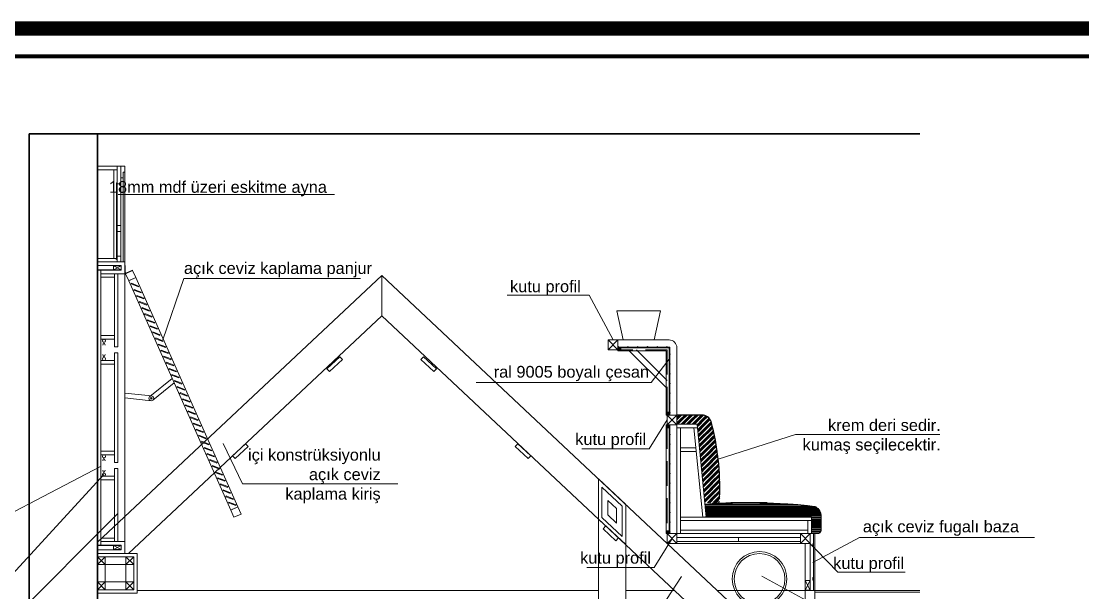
# Model space of a CAD drawing. Header units: millimetres. Extents: x 54215 to 67697, y 23496 to 56611.
# Drawn here: x 56735 to 57279, y 35014 to 35307 of the extents above; entities that cross this region are included whole.
import ezdxf

# ---------------------------------------------------------------- set-up
doc = ezdxf.new("R2010")
doc.units = ezdxf.units.MM
doc.linetypes.add('DASHED', pattern=[19.05, 12.7, -6.35])
for name, color, linetype, lineweight in [('b_görünüş', 44, 'Continuous', 25), ('no3_ahsap gorunus arka ince', 53, 'Continuous', 15), ('no3_ahsap gorunus arka kalın', 43, 'Continuous', 15), ('no3_ahsap gorunus on ince', 32, 'Continuous', 13), ('no3_cam gorunus on', 142, 'Continuous', 15), ('no3_duvar kaplama', 8, 'Continuous', 0), ('no3_duvar mevcut', 4, 'Continuous', 35), ('no3_döşeme kaplama', 8, 'Continuous', 0), ('no3_döşeme kaplama trimli', 8, 'Continuous', 0), ('no3_kutu profil gorunus', 8, 'Continuous', 0), ('no3_kutuprofil kesit', 74, 'Continuous', 18), ('no3_lejand', 255, 'Continuous', 13), ('no3_mobilya aydınlatma', 50, 'Continuous', 13), ('no3_paslanmaz gorunus on', 163, 'Continuous', 15), ('no3_yazı duvar', 152, 'Continuous', 0)]:
    doc.layers.add(name, color=color, linetype=linetype, lineweight=lineweight)
doc.layers.add('no3_ahsap kesit on', color=7, linetype='Continuous', lineweight=20, true_color=0xfca103)
doc.layers.add('no3_tefriş ön ince', color=7, linetype='Continuous', lineweight=18, true_color=0x8c1aff)
doc.styles.get("Standard").update_dxf_attribs({"font": 'arial.ttf'})

# ---------------------------------------------------------------- blocks, each defined once
blk = doc.blocks.new('sedirriririrust')
at = {"layer": 'no3_döşeme kaplama'}
h = blk.add_hatch(dxfattribs=at)
h.set_pattern_fill('GOST_GROUND', color=256, scale=0.1, angle=-45)
h.set_pattern_definition([(360, (52981.254, 27165.487), (1, -1), [2]), (360, (52981.4662, 27165.2749), (1, -1), [2]), (360, (52981.6783, 27165.0627), (1, -1), [2])])
edge = h.paths.add_edge_path()
edge.add_arc((56118.56, 28443.87), 2, 270, 360)
edge.add_line((56120.56, 28443.87), (56120.56, 28451.33))
edge.add_arc((56115.57, 28451.06), 5, 3.0283, 72.8571)
edge.add_arc((56083.49, 28186.31), 271.61, 82.9031, 94.7162)
edge.add_line((56061.16, 28457), (56061.64, 28450.37))
edge.add_line((56061.64, 28450.37), (56069.16, 28450.37))
edge.add_line((56069.16, 28450.37), (56115.56, 28450.37))
edge.add_line((56115.56, 28450.37), (56115.56, 28441.87))
edge.add_line((56115.56, 28441.87), (56118.56, 28441.87))
at = {"layer": 'no3_döşeme kaplama trimli'}
h = blk.add_hatch(dxfattribs=at)
h.set_pattern_fill('GOST_GROUND', color=256, scale=0.2)
h.set_pattern_definition([(45, (57360.81, 25369.8222), (2.8284271, -2e-16), [4]), (45, (57361.41, 25369.8222), (2.8284271, -2e-16), [4]), (45, (57362.01, 25369.8222), (2.8284271, -2e-16), [4])])
edge = h.paths.add_edge_path()
edge.add_arc((56059.43, 28497.68), 5, 20.1712, 90)
edge.add_line((56059.43, 28502.68), (56046.59, 28502.68))
edge.add_line((56046.59, 28502.68), (56046.59, 28497.98))
edge.add_line((56046.59, 28497.98), (56056.9, 28497.98))
edge.add_line((56056.9, 28497.98), (56061.11, 28457.68))
edge.add_line((56061.11, 28457.68), (56068.43, 28457.68))
edge.add_arc((55933.22, 28464.81), 135.4, 356.9822, 374.8039)
at = {"layer": 'b_görünüş'}
blk.add_line((56059.43, 28502.68), (56046.59, 28502.68), dxfattribs=at)
for centre, radius, start, end in [((56059.43, 28497.68), 5, 20.1712, 90), ((55938.62, 28465.8), 129.93, 357.5869, 14.9911), ((56065, 28460.7), 3.45, 283.571, 353.8442)]:
    blk.add_arc(centre, radius, start, end, dxfattribs=at)
at = {"layer": 'no3_ahsap gorunus on ince'}
for p, q in [((56120.56, 28443.87), (56120.56, 28451.33)), ((56046.59, 28441.87), (56118.56, 28441.87))]:
    blk.add_line(p, q, dxfattribs=at)
for centre, radius, start, end in [((56082.83, 28154.6), 303.18, 83.5198, 94.0994), ((56115.57, 28451.06), 5, 3.0283, 72.8571), ((56118.56, 28443.87), 2, 270, 0)]:
    blk.add_arc(centre, radius, start, end, dxfattribs=at)
at = {"layer": 'no3_ahsap kesit on'}
for p, q in [((56046.59, 28497.98), (56046.59, 28502.68)), ((56056.9, 28497.98), (56046.59, 28497.98)), ((56046.59, 28497.98), (56046.59, 28441.87)), ((56057.03, 28496.18), (56046.59, 28496.18)), ((56048.39, 28496.18), (56048.39, 28441.87)), ((56059.83, 28450.37), (56055.23, 28496.18)), ((56061.64, 28450.37), (56056.9, 28497.98)), ((56056.27, 28485.78), (56048.39, 28485.78)), ((56056.45, 28483.98), (56048.39, 28483.98)), ((56115.56, 28450.37), (56048.39, 28450.37)), ((56061.16, 28450.56), (56060.96, 28450.56)), ((56115.56, 28441.87), (56115.56, 28450.37)), ((56115.56, 28448.57), (56048.39, 28448.57)), ((56113.76, 28441.87), (56113.76, 28448.57)), ((56113.76, 28443.67), (56048.39, 28443.67))]:
    blk.add_line(p, q, dxfattribs=at)
at = {"layer": 'no3_duvar kaplama', "linetype": 'DASHED'}
blk.add_line((56120.56, 28443.87), (56120.56, 28451.33), dxfattribs=at)
for centre, radius, start, end in [((56082.83, 28154.6), 303.18, 83.5198, 94.0994), ((56115.57, 28451.06), 5, 3.0283, 72.8571), ((56118.56, 28443.87), 2, 270, 0)]:
    blk.add_arc(centre, radius, start, end, dxfattribs=at)
at = {"layer": 'no3_kutuprofil kesit'}
blk.add_line((56068.56, 28450.56), (56068.76, 28450.56), dxfattribs=at)
blk = doc.blocks.new('konstrüksiyonlu sedir')
at = {"layer": 'no3_ahsap gorunus on ince'}
for p, q in [((56109.95, 28436.85), (56109.6, 28436.5)), ((56109.6, 28436.5), (56109.6, 28435.5)), ((56109.6, 28435.5), (56109.95, 28435.15)), ((56109.6, 28419.12), (56109.95, 28419.47)), ((56109.6, 28418.12), (56109.6, 28419.12)), ((56109.95, 28417.77), (56109.6, 28418.12))]:
    blk.add_line(p, q, dxfattribs=at)
for points in [[(56109.95, 28417.77), (56109.95, 28412.77), (56108.15, 28412.77), (56108.15, 28441.85), (56109.95, 28441.85), (56109.95, 28436.85)], [(56109.95, 28435.15), (56109.95, 28419.47)]]:
    blk.add_lwpolyline(points, dxfattribs=at)
at = {"layer": 'no3_duvar kaplama'}
for p, q in [((56109.95, 28436.85), (56109.95, 28435.15)), ((56109.95, 28419.47), (56109.95, 28417.77))]:
    blk.add_line(p, q, dxfattribs=at)
at = {"layer": 'no3_kutu profil gorunus'}
for p, q in [((56009.61, 28537.46), (56036.15, 28537.46)), ((56009.61, 28537.16), (56035.85, 28537.16)), ((56035.85, 28504.18), (56035.85, 28537.16)), ((56036.15, 28502.68), (56036.15, 28537.46)), ((56011.11, 28535.66), (56034.35, 28535.66)), ((56034.85, 28516.2), (56014.89, 28536.16)), ((56034.85, 28520.44), (56019.14, 28536.16)), ((56034.35, 28535.66), (56034.35, 28504.18)), ((56034.35, 28496.18), (56034.35, 28443.35)), ((56035.85, 28496.18), (56035.85, 28443.35)), ((56036.15, 28497.68), (56036.15, 28441.85)), ((56039.85, 28439.85), (56103.15, 28439.85)), ((56071.5, 28439.85), (56071.5, 28437.85)), ((56039.85, 28437.85), (56103.15, 28437.85)), ((56105.65, 28370.47), (56110.65, 28365.78))]:
    blk.add_line(p, q, dxfattribs=at)
blk.add_lwpolyline([(56004.61, 28541.16), (56035.85, 28541.16, -0.414214), (56039.85, 28537.16), (56039.85, 28441.85), (56110.65, 28441.85), (56110.65, 28441.85), (56110.65, 28365.78)], format="xyb", dxfattribs=at)
at = {"layer": 'no3_kutu profil gorunus', "linetype": 'DASHED'}
blk.add_lwpolyline([(56004.61, 28536.16), (56034.85, 28536.16), (56034.85, 28436.85), (56039.85, 28436.85)], dxfattribs=at)
at = {"layer": 'no3_kutu profil gorunus'}
blk.add_lwpolyline([(56039.85, 28436.85), (56103.15, 28436.85), (56105.65, 28436.85), (56105.65, 28370.47)], dxfattribs=at)
at = {"layer": 'no3_kutuprofil kesit'}
for p, q in [((56004.61, 28536.16), (56004.61, 28541.16)), ((56009.61, 28536.16), (56004.61, 28541.16)), ((56004.61, 28536.16), (56009.61, 28541.16)), ((56009.61, 28535.66), (56011.11, 28537.16)), ((56011.11, 28535.66), (56009.61, 28537.16)), ((56034.35, 28502.68), (56035.85, 28504.18)), ((56035.85, 28502.68), (56034.35, 28504.18)), ((56039.85, 28497.68), (56034.85, 28502.68)), ((56034.85, 28497.68), (56039.85, 28502.68)), ((56034.35, 28497.68), (56035.85, 28496.18)), ((56035.85, 28497.68), (56034.35, 28496.18)), ((56034.35, 28443.35), (56035.85, 28441.85)), ((56035.85, 28443.35), (56034.35, 28441.85)), ((56034.85, 28436.85), (56034.85, 28441.85)), ((56039.85, 28436.85), (56034.85, 28441.85)), ((56034.85, 28436.85), (56039.85, 28441.85)), ((56108.15, 28436.85), (56103.15, 28441.85)), ((56103.15, 28436.85), (56108.15, 28441.85)), ((56108.15, 28412.78), (56105.65, 28417.78)), ((56105.65, 28412.78), (56108.15, 28417.78))]:
    blk.add_line(p, q, dxfattribs=at)
for points in [[(56004.61, 28541.16), (56009.61, 28541.16), (56009.61, 28536.16), (56004.61, 28536.16)], [(56009.61, 28535.66), (56011.11, 28535.66), (56011.11, 28537.16), (56009.61, 28537.16)], [(56034.35, 28502.68), (56035.85, 28502.68), (56035.85, 28504.18), (56034.35, 28504.18)], [(56034.85, 28502.68), (56039.85, 28502.68), (56039.85, 28497.68), (56034.85, 28497.68)], [(56034.35, 28497.68), (56035.85, 28497.68), (56035.85, 28496.18), (56034.35, 28496.18)], [(56034.35, 28443.35), (56035.85, 28443.35), (56035.85, 28441.85), (56034.35, 28441.85)], [(56034.85, 28441.85), (56039.85, 28441.85), (56039.85, 28436.85), (56034.85, 28436.85)], [(56103.15, 28441.85), (56108.15, 28441.85), (56108.15, 28436.85), (56103.15, 28436.85)], [(56105.65, 28417.78), (56108.15, 28417.78), (56108.15, 28412.78), (56105.65, 28412.78)]]:
    blk.add_lwpolyline(points, close=True, dxfattribs=at)
for centre in [(56009.76, 28537.61), (56014.76, 28537.61), (56019.76, 28537.61), (56024.76, 28537.61), (56029.76, 28537.61), (56034.76, 28537.61), (56036.3, 28533.85), (56036.3, 28528.85), (56036.3, 28523.85), (56036.3, 28518.85), (56036.3, 28513.85), (56036.3, 28508.85), (56036.3, 28503.85), (56036.3, 28492.68), (56036.3, 28487.68), (56036.3, 28482.68), (56036.3, 28477.68), (56036.3, 28472.68), (56036.3, 28467.68), (56036.3, 28462.68), (56036.3, 28457.68), (56036.3, 28452.68), (56036.3, 28447.68), (56036.3, 28442.68)]:
    blk.add_circle(centre, 0.15, dxfattribs=at)
at = {"layer": 'no3_paslanmaz gorunus on'}
for radius in [14, 13]:
    blk.add_circle((56082.21, 28418.63), radius, dxfattribs=at)
at = {"layer": 'no3_tefriş ön ince'}
for p, q in [((56012.3, 28541.16), (56008.95, 28556.02)), ((56008.95, 28556.02), (56031.51, 28556.02)), ((56028.16, 28541.16), (56031.51, 28556.02))]:
    blk.add_line(p, q, dxfattribs=at)
blk.add_blockref('sedirriririrust', (-6.74, -0.01))
blk = doc.blocks.new('panjuruzunlamasına')
at = {"layer": 'no3_ahsap gorunus arka kalın'}
for p, q in [((55662.26, 24309.31), (55662.26, 24438.01)), ((55666.26, 24438.01), (55666.26, 24309.31))]:
    blk.add_line(p, q, dxfattribs=at)
at = {"layer": 'no3_ahsap kesit on'}
for p, q in [((55665.54, 24438.01), (55662.89, 24438.01)), ((55662.89, 24309.31), (55665.54, 24309.31))]:
    blk.add_line(p, q, dxfattribs=at)
for points in [[(55662.26, 24438.01), (55662.26, 24442.01), (55666.26, 24442.01), (55666.26, 24438.01)], [(55665.53, 24433.2), (55665.81, 24433.48), (55662.98, 24436.31), (55662.7, 24436.03)], [(55665.53, 24429.79), (55665.81, 24430.07), (55662.98, 24432.9), (55662.7, 24432.62)], [(55665.53, 24426.38), (55665.81, 24426.66), (55662.98, 24429.49), (55662.7, 24429.21)], [(55665.53, 24422.97), (55665.81, 24423.25), (55662.98, 24426.08), (55662.7, 24425.8)], [(55665.53, 24419.56), (55665.81, 24419.84), (55662.98, 24422.67), (55662.7, 24422.38)], [(55665.53, 24416.14), (55665.81, 24416.43), (55662.98, 24419.26), (55662.7, 24418.97)], [(55665.53, 24412.73), (55665.81, 24413.02), (55662.98, 24415.84), (55662.7, 24415.56)], [(55665.53, 24409.32), (55665.81, 24409.6), (55662.98, 24412.43), (55662.7, 24412.15)], [(55665.53, 24405.91), (55665.81, 24406.19), (55662.98, 24409.02), (55662.7, 24408.74)], [(55665.53, 24402.5), (55665.81, 24402.78), (55662.98, 24405.61), (55662.7, 24405.33)], [(55665.53, 24399.09), (55665.81, 24399.37), (55662.98, 24402.2), (55662.7, 24401.92)], [(55665.53, 24395.68), (55665.81, 24395.96), (55662.98, 24398.79), (55662.7, 24398.51)], [(55665.53, 24392.27), (55665.81, 24392.55), (55662.98, 24395.38), (55662.7, 24395.09)], [(55665.53, 24388.85), (55665.81, 24389.14), (55662.98, 24391.97), (55662.7, 24391.68)], [(55665.53, 24385.44), (55665.81, 24385.73), (55662.98, 24388.55), (55662.7, 24388.27)], [(55665.53, 24382.03), (55665.81, 24382.31), (55662.98, 24385.14), (55662.7, 24384.86)], [(55665.53, 24378.62), (55665.81, 24378.9), (55662.98, 24381.73), (55662.7, 24381.45)], [(55665.53, 24375.21), (55665.81, 24375.49), (55662.98, 24378.32), (55662.7, 24378.04)], [(55665.53, 24371.8), (55665.81, 24372.08), (55662.98, 24374.91), (55662.7, 24374.63)], [(55665.53, 24368.39), (55665.81, 24368.67), (55662.98, 24371.5), (55662.7, 24371.22)], [(55665.53, 24364.98), (55665.81, 24365.26), (55662.98, 24368.09), (55662.7, 24367.8)], [(55665.53, 24361.56), (55665.81, 24361.85), (55662.98, 24364.68), (55662.7, 24364.39)], [(55665.53, 24358.15), (55665.81, 24358.44), (55662.98, 24361.26), (55662.7, 24360.98)], [(55665.53, 24354.74), (55665.81, 24355.02), (55662.98, 24357.85), (55662.7, 24357.57)], [(55665.53, 24351.33), (55665.81, 24351.61), (55662.98, 24354.44), (55662.7, 24354.16)], [(55665.53, 24347.92), (55665.81, 24348.2), (55662.98, 24351.03), (55662.7, 24350.75)], [(55665.53, 24344.51), (55665.81, 24344.79), (55662.98, 24347.62), (55662.7, 24347.34)], [(55665.53, 24341.1), (55665.81, 24341.38), (55662.98, 24344.21), (55662.7, 24343.93)], [(55665.53, 24337.69), (55665.81, 24337.97), (55662.98, 24340.8), (55662.7, 24340.51)], [(55665.53, 24334.27), (55665.81, 24334.56), (55662.98, 24337.39), (55662.7, 24337.1)], [(55665.53, 24330.86), (55665.81, 24331.15), (55662.98, 24333.97), (55662.7, 24333.69)], [(55665.53, 24327.45), (55665.81, 24327.73), (55662.98, 24330.56), (55662.7, 24330.28)], [(55665.53, 24324.04), (55665.81, 24324.32), (55662.98, 24327.15), (55662.7, 24326.87)], [(55665.53, 24320.63), (55665.81, 24320.91), (55662.98, 24323.74), (55662.7, 24323.46)], [(55665.53, 24317.22), (55665.81, 24317.5), (55662.98, 24320.33), (55662.7, 24320.05)], [(55665.53, 24313.81), (55665.81, 24314.09), (55662.98, 24316.92), (55662.7, 24316.63)], [(55665.53, 24310.4), (55665.81, 24310.68), (55662.98, 24313.51), (55662.7, 24313.22)], [(55662.26, 24305.31), (55662.26, 24309.31), (55666.26, 24309.31), (55666.26, 24305.31)]]:
    blk.add_lwpolyline(points, close=True, dxfattribs=at)
at = {"layer": 'no3_kutuprofil kesit'}
blk.add_line((55662.26, 24442.01), (55666.26, 24442.01), dxfattribs=at)

msp = doc.modelspace()

# ---------------------------------------------------------------- linework, layer by layer
for p, q in [((56783.428, 35184.768), (56783.428, 35185.268)), ((56783.828, 35184.768), (56783.428, 35184.768))]:
    msp.add_line(p, q)
at = {"color": 252, "const_width": 2.031}
msp.add_lwpolyline([(58449.655, 34783.915, -0.4142136), (58440.109, 34774.37), (58079.769, 34774.37, 0.4142136), (58055.905, 34750.506), (58055.905, 34518.555, 0.4142136), (58079.769, 34494.691), (58440.109, 34494.691, -0.4142136), (58449.655, 34485.145), (58449.655, 34169.5), (55910.864, 34169.5), (55910.864, 35288.864), (58449.655, 35288.864), (58449.655, 34783.915)], format="xyb", dxfattribs=at)
at = {"layer": 'no3_ahsap gorunus arka ince'}
msp.add_line((56787.628, 35177.468), (56787.628, 35040.061), dxfattribs=at)
at = {"layer": 'no3_ahsap gorunus on ince'}
for p, q in [((56919.427, 35176.45), (56773.628, 35039.733)), ((56919.427, 35176.45), (57162.628, 34948.401)), ((56919.427, 35155.887), (56919.427, 35176.45)), ((56919.427, 35155.887), (56789.508, 35034.061)), ((56919.427, 35155.887), (57152.367, 34937.459))]:
    msp.add_line(p, q, dxfattribs=at)
at = {"layer": 'no3_ahsap kesit on'}
for p, q in [((56773.628, 35232.534), (56773.628, 35230.734)), ((56773.628, 35230.734), (56783.828, 35230.734)), ((56782.028, 35230.734), (56782.028, 35185.268)), ((56783.828, 35232.534), (56783.828, 35225.334)), ((56787.628, 35232.534), (56785.628, 35232.534)), ((56785.628, 35232.534), (56785.628, 35229.534)), ((56786.828, 35229.534), (56787.628, 35229.534)), ((56787.628, 35229.534), (56786.828, 35229.534)), ((56786.828, 35229.534), (56786.828, 35226.534)), ((56787.628, 35229.534), (56787.628, 35232.534)), ((56782.028, 35223.534), (56782.028, 35185.268)), ((56783.428, 35223.534), (56783.428, 35224.034)), ((56783.428, 35224.034), (56783.828, 35224.034)), ((56783.828, 35225.334), (56783.828, 35223.534)), ((56783.828, 35224.034), (56783.828, 35223.534)), ((56783.828, 35223.534), (56785.628, 35223.534)), ((56786.828, 35226.534), (56785.628, 35226.534)), ((56783.828, 35185.268), (56783.828, 35184.768)), ((56773.628, 35183.468), (56773.628, 35181.668)), ((56773.628, 35038.261), (56773.628, 35179.268)), ((56775.428, 35179.268), (56773.628, 35179.268)), ((56775.428, 35179.268), (56775.428, 35177.468)), ((56775.428, 35038.261), (56775.428, 35179.268)), ((56782.328, 35177.468), (56775.428, 35177.468)), ((56782.328, 35175.668), (56775.428, 35175.668)), ((56782.328, 35145.692), (56775.428, 35145.692)), ((56782.328, 35143.892), (56775.428, 35143.892)), ((56782.328, 35132.892), (56775.428, 35132.892)), ((56782.328, 35131.092), (56775.428, 35131.092)), ((56782.328, 35086.437), (56775.428, 35086.437)), ((56782.328, 35084.637), (56775.428, 35084.637)), ((56782.328, 35073.637), (56775.428, 35073.637)), ((56782.328, 35071.837), (56775.428, 35071.837)), ((56775.428, 35038.261), (56773.628, 35038.261)), ((56782.328, 35041.861), (56775.428, 35041.861)), ((56775.428, 35038.261), (56775.428, 35040.061)), ((56782.328, 35040.061), (56775.428, 35040.061)), ((56773.628, 35034.061), (56773.628, 35035.861))]:
    msp.add_line(p, q, dxfattribs=at)
for points in [[(56773.628, 35232.534), (56785.628, 35232.534), (56785.628, 35223.534), (56783.828, 35223.534)], [(56783.828, 35185.268), (56783.828, 35183.468), (56773.628, 35183.468), (56773.628, 35185.268), (56783.428, 35185.268)], [(56773.628, 35183.468), (56787.628, 35183.468), (56787.628, 35177.468), (56775.428, 35177.468)], [(56773.628, 35181.668), (56785.828, 35181.668), (56785.828, 35179.268), (56775.428, 35179.268)], [(56773.628, 35034.061), (56787.628, 35034.061), (56787.628, 35040.061), (56775.428, 35040.061)], [(56773.628, 35035.861), (56785.828, 35035.861), (56785.828, 35038.261), (56775.428, 35038.261)]]:
    msp.add_lwpolyline(points, dxfattribs=at)
for points in [[(56783.828, 35202.167), (56785.56, 35202.167), (56785.56, 35199.167), (56783.828, 35199.167)], [(56783.828, 35186.468), (56785.56, 35186.468), (56785.56, 35183.468), (56783.828, 35183.468)], [(56782.328, 35177.468), (56782.328, 35139.892), (56784.128, 35139.892), (56784.128, 35177.468)], [(56782.328, 35136.892), (56782.328, 35080.637), (56784.128, 35080.637), (56784.128, 35136.892)], [(56782.328, 35077.637), (56782.328, 35040.061), (56784.128, 35040.061), (56784.128, 35077.637)], [(57030.588, 35051.651), (57030.588, 35072.214), (57044.588, 35059.086), (57044.588, 35038.523)], [(57032.388, 35052.431), (57032.388, 35068.059), (57042.788, 35058.307), (57042.788, 35042.679)], [(56773.628, 35013.597), (56794.091, 35013.597), (56794.091, 35034.061), (56773.628, 35034.061)], [(56773.628, 35015.397), (56792.291, 35015.397), (56792.291, 35032.261), (56773.628, 35032.261)]]:
    msp.add_lwpolyline(points, close=True, dxfattribs=at)
at = {"layer": 'no3_cam gorunus on'}
for p, q in [((56783.428, 35223.534), (56783.428, 35184.768)), ((56783.828, 35223.534), (56783.828, 35183.468))]:
    msp.add_line(p, q, dxfattribs=at)
at = {"layer": 'no3_duvar kaplama'}
for p, q in [((56787.628, 35229.534), (56787.628, 35183.468)), ((56785.628, 35223.534), (56785.628, 35183.468)), ((56786.828, 35226.534), (56786.828, 35183.468)), ((56794.091, 35015.092), (57030.588, 35015.092)), ((57044.588, 35015.092), (57069.576, 35015.092)), ((57091.505, 35015.092), (57195.437, 35015.092))]:
    msp.add_line(p, q, dxfattribs=at)
msp.add_lwpolyline([(57035.388, 35053.73), (57035.388, 35061.133), (57039.788, 35057.007), (57039.788, 35049.604)], close=True, dxfattribs=at)
at = {"layer": 'no3_duvar mevcut'}
for p, q in [((57195.437, 35249.092), (56738.628, 35249.092)), ((56738.628, 35249.092), (56738.628, 34702.592)), ((56773.628, 35249.092), (56773.628, 34702.592)), ((56773.628, 35249.092), (56773.628, 34702.592))]:
    msp.add_line(p, q, dxfattribs=at)
at = {"layer": 'no3_döşeme kaplama'}
for p, q in [((57195.437, 35015.092), (57141.4, 35015.092)), ((57195.437, 35014.092), (57141.628, 35014.092))]:
    msp.add_line(p, q, dxfattribs=at)
at = {"layer": 'no3_kutu profil gorunus'}
for p, q in [((56781.828, 35179.468), (56773.628, 35179.468)), ((56811.95, 35123.791), (56800.488, 35114.544)), ((56813.002, 35121.427), (56802.058, 35112.598)), ((56801.404, 35114.814), (56787.628, 35116.27)), ((56801.142, 35112.328), (56787.628, 35113.756)), ((56801.177, 35113.933), (56801.369, 35113.208)), ((56801.274, 35113.196), (56801.272, 35113.946)), ((56781.828, 35038.061), (56773.628, 35038.061))]:
    msp.add_line(p, q, dxfattribs=at)
msp.add_lwpolyline([(56777.628, 35028.261), (56788.291, 35028.261), (56788.291, 35019.397), (56777.628, 35019.397)], close=True, dxfattribs=at)
for radius in [1.25, 1.25, 0.375, 0.375]:
    msp.add_circle((56801.273, 35113.571), radius, dxfattribs=at)
at = {"layer": 'no3_kutuprofil kesit'}
for p, q in [((56785.828, 35181.468), (56781.828, 35179.468)), ((56785.828, 35179.468), (56781.828, 35181.468)), ((56787.628, 35181.742), (56787.635, 35177.742)), ((56787.628, 35181.742), (56787.828, 35181.742)), ((56787.828, 35181.742), (56787.828, 35178.022)), ((56791.711, 35179.095), (56788.057, 35177.468)), ((56791.63, 35179.277), (56788.234, 35177.766)), ((56791.711, 35179.095), (56791.63, 35179.277)), ((57030.588, 35051.651), (57030.588, 34779.331)), ((56785.828, 35036.061), (56781.828, 35038.061)), ((56785.828, 35038.061), (56781.828, 35036.061)), ((57044.588, 35038.523), (57044.588, 34795.414)), ((56777.628, 35032.261), (56773.628, 35028.261)), ((56777.628, 35028.261), (56773.628, 35032.261)), ((56792.291, 35032.261), (56788.291, 35028.261)), ((56792.291, 35028.261), (56788.291, 35032.261)), ((56777.628, 35019.397), (56773.628, 35015.397)), ((56777.628, 35015.397), (56773.628, 35019.397)), ((56792.291, 35019.397), (56788.291, 35015.397)), ((56792.291, 35015.397), (56788.291, 35019.397))]:
    msp.add_line(p, q, dxfattribs=at)
for points in [[(56785.828, 35181.468), (56785.828, 35179.468), (56781.828, 35179.468), (56781.828, 35181.468)], [(56785.828, 35036.061), (56785.828, 35038.061), (56781.828, 35038.061), (56781.828, 35036.061)], [(56773.628, 35028.261), (56777.628, 35028.261), (56777.628, 35032.261), (56773.628, 35032.261)], [(56788.291, 35028.261), (56792.291, 35028.261), (56792.291, 35032.261), (56788.291, 35032.261)], [(56773.628, 35015.397), (56777.628, 35015.397), (56777.628, 35019.397), (56773.628, 35019.397)], [(56788.291, 35015.397), (56792.291, 35015.397), (56792.291, 35019.397), (56788.291, 35019.397)]]:
    msp.add_lwpolyline(points, close=True, dxfattribs=at)
msp.add_circle((56787.935, 35177.742), 0.3, dxfattribs=at)
at = {"layer": 'no3_lejand', "color": 1, "const_width": 7.466}
msp.add_lwpolyline([(58463.973, 34155.182), (55896.546, 34155.182), (55896.546, 35303.182), (58463.973, 35303.182), (58463.973, 34783.915, -0.4142136), (58440.109, 34760.051), (58079.769, 34760.051, 0.4142136), (58070.223, 34750.506), (58070.223, 34518.555, 0.4142136), (58079.769, 34509.009), (58440.109, 34509.009, -0.4142136), (58463.973, 34485.145), (58463.973, 34155.182)], format="xyb", dxfattribs=at)
at = {"layer": 'no3_mobilya aydınlatma'}
for p, q in [((56776.837, 35141.933), (56776.368, 35140.8)), ((56777.13, 35141.933), (56777.613, 35140.767)), ((56776.837, 35134.844), (56776.368, 35135.976)), ((56777.13, 35134.844), (56777.613, 35136.01)), ((56776.837, 35082.678), (56776.368, 35081.546)), ((56777.13, 35082.678), (56777.613, 35081.512)), ((56776.837, 35075.59), (56776.368, 35076.722)), ((56777.13, 35075.59), (56777.613, 35076.756))]:
    msp.add_line(p, q, dxfattribs=at)
for points in [[(56899.294, 35133.435), (56892.729, 35127.279), (56891.36, 35128.738), (56897.926, 35134.894)], [(56939.561, 35133.435), (56946.126, 35127.279), (56947.494, 35128.738), (56940.929, 35134.894)], [(56850.901, 35088.84), (56844.336, 35082.683), (56842.968, 35084.142), (56849.533, 35090.298)], [(56987.954, 35088.84), (56994.519, 35082.683), (56995.887, 35084.142), (56989.322, 35090.298)], [(57032.938, 35046.706), (57039.503, 35040.55), (57040.871, 35042.009), (57034.306, 35048.165)]]:
    msp.add_lwpolyline(points, close=True, dxfattribs=at)
for centre in [(56777.005, 35143.041), (56777.005, 35133.736), (56777.005, 35083.787), (56777.005, 35074.481)]:
    msp.add_circle(centre, 0.773, dxfattribs=at)
at = {"layer": 'no3_yazı duvar'}
msp.add_line((57114.403, 35022.385), (57168.289, 34993.01), dxfattribs=at)
for points in [[(56784.243, 35218.049), (56895.168, 35218.049)], [(56807.195, 35143.609), (56817.966, 35174.911), (56908.518, 35174.911)], [(57038.086, 35143.473), (57025.832, 35166.487), (56983.764, 35166.487)], [(57066.881, 35133.673), (57057.702, 35121.676), (56967.926, 35121.676)], [(57065.831, 35102.498), (57056.652, 35087.632), (57022.111, 35087.632)], [(57091.998, 35082.332), (57131.58, 35095.006), (57205.69, 35095.006)], [(56838.154, 35090.38), (56848.097, 35069.645), (56927.708, 35069.645)], [(56775.282, 35078.592), (56698.016, 35038.325), (56602.431, 35038.325)], [(56777.005, 35074.481), (56728.145, 35021.386), (56632.56, 35021.386)], [(56784.128, 35054.572), (56731.022, 35001.219), (56641.251, 35001.219)], [(57068.331, 35041.668), (57059.152, 35026.802), (57024.611, 35026.802)], [(57136.628, 35041.668), (57153.39, 35024.388), (57187.931, 35024.388)], [(57140.574, 35029.436), (57164.496, 35042.11), (57254.267, 35042.11)], [(57073.162, 35022.207), (57047.825, 34983.391), (56952.239, 34983.391)]]:
    msp.add_lwpolyline(points, dxfattribs=at)

# ---------------------------------------------------------------- block references
at = {"rotation": 23.99478124761078}
msp.add_blockref('panjuruzunlamasına', (15875.419, -9787.578), dxfattribs=at)
msp.add_blockref('konstrüksiyonlu sedir', (1030.978, 6602.314))

# ---------------------------------------------------------------- texts
at = {"layer": 'no3_yazı duvar', "char_height": 6, "attachment_point": 3}
for s, insert, width in [('18mm mdf üzeri eskitme ayna ', (56891.321, 35224.941), 108.02303), ('açık ceviz kaplama panjur', (56914.44, 35183.319), 108.02303), ('kutu profil', (57021.575, 35173.962), 108.02303), ('ral 9005 boyalı çesan', (57056.54, 35130.153), 108.02303), ('krem deri sedir.\\Pkumaş seçilecektir.', (57206.081, 35102.807), 108.02303), ('kutu profil', (57055.008, 35095.609), 108.02303), ('içi konstrüksiyonlu açık ceviz kaplama kiriş', (56918.903, 35087.592), 67.84207), ('açık ceviz fugalı baza', (57246.307, 35050.834), 108.02303), ('kutu profil', (57057.508, 35034.779), 108.02303), ('kutu profil', (57187.305, 35032.035), 108.02303)]:
    msp.add_mtext(s, dxfattribs=dict(at, insert=insert, width=width))

doc.saveas('drawing.dxf')
